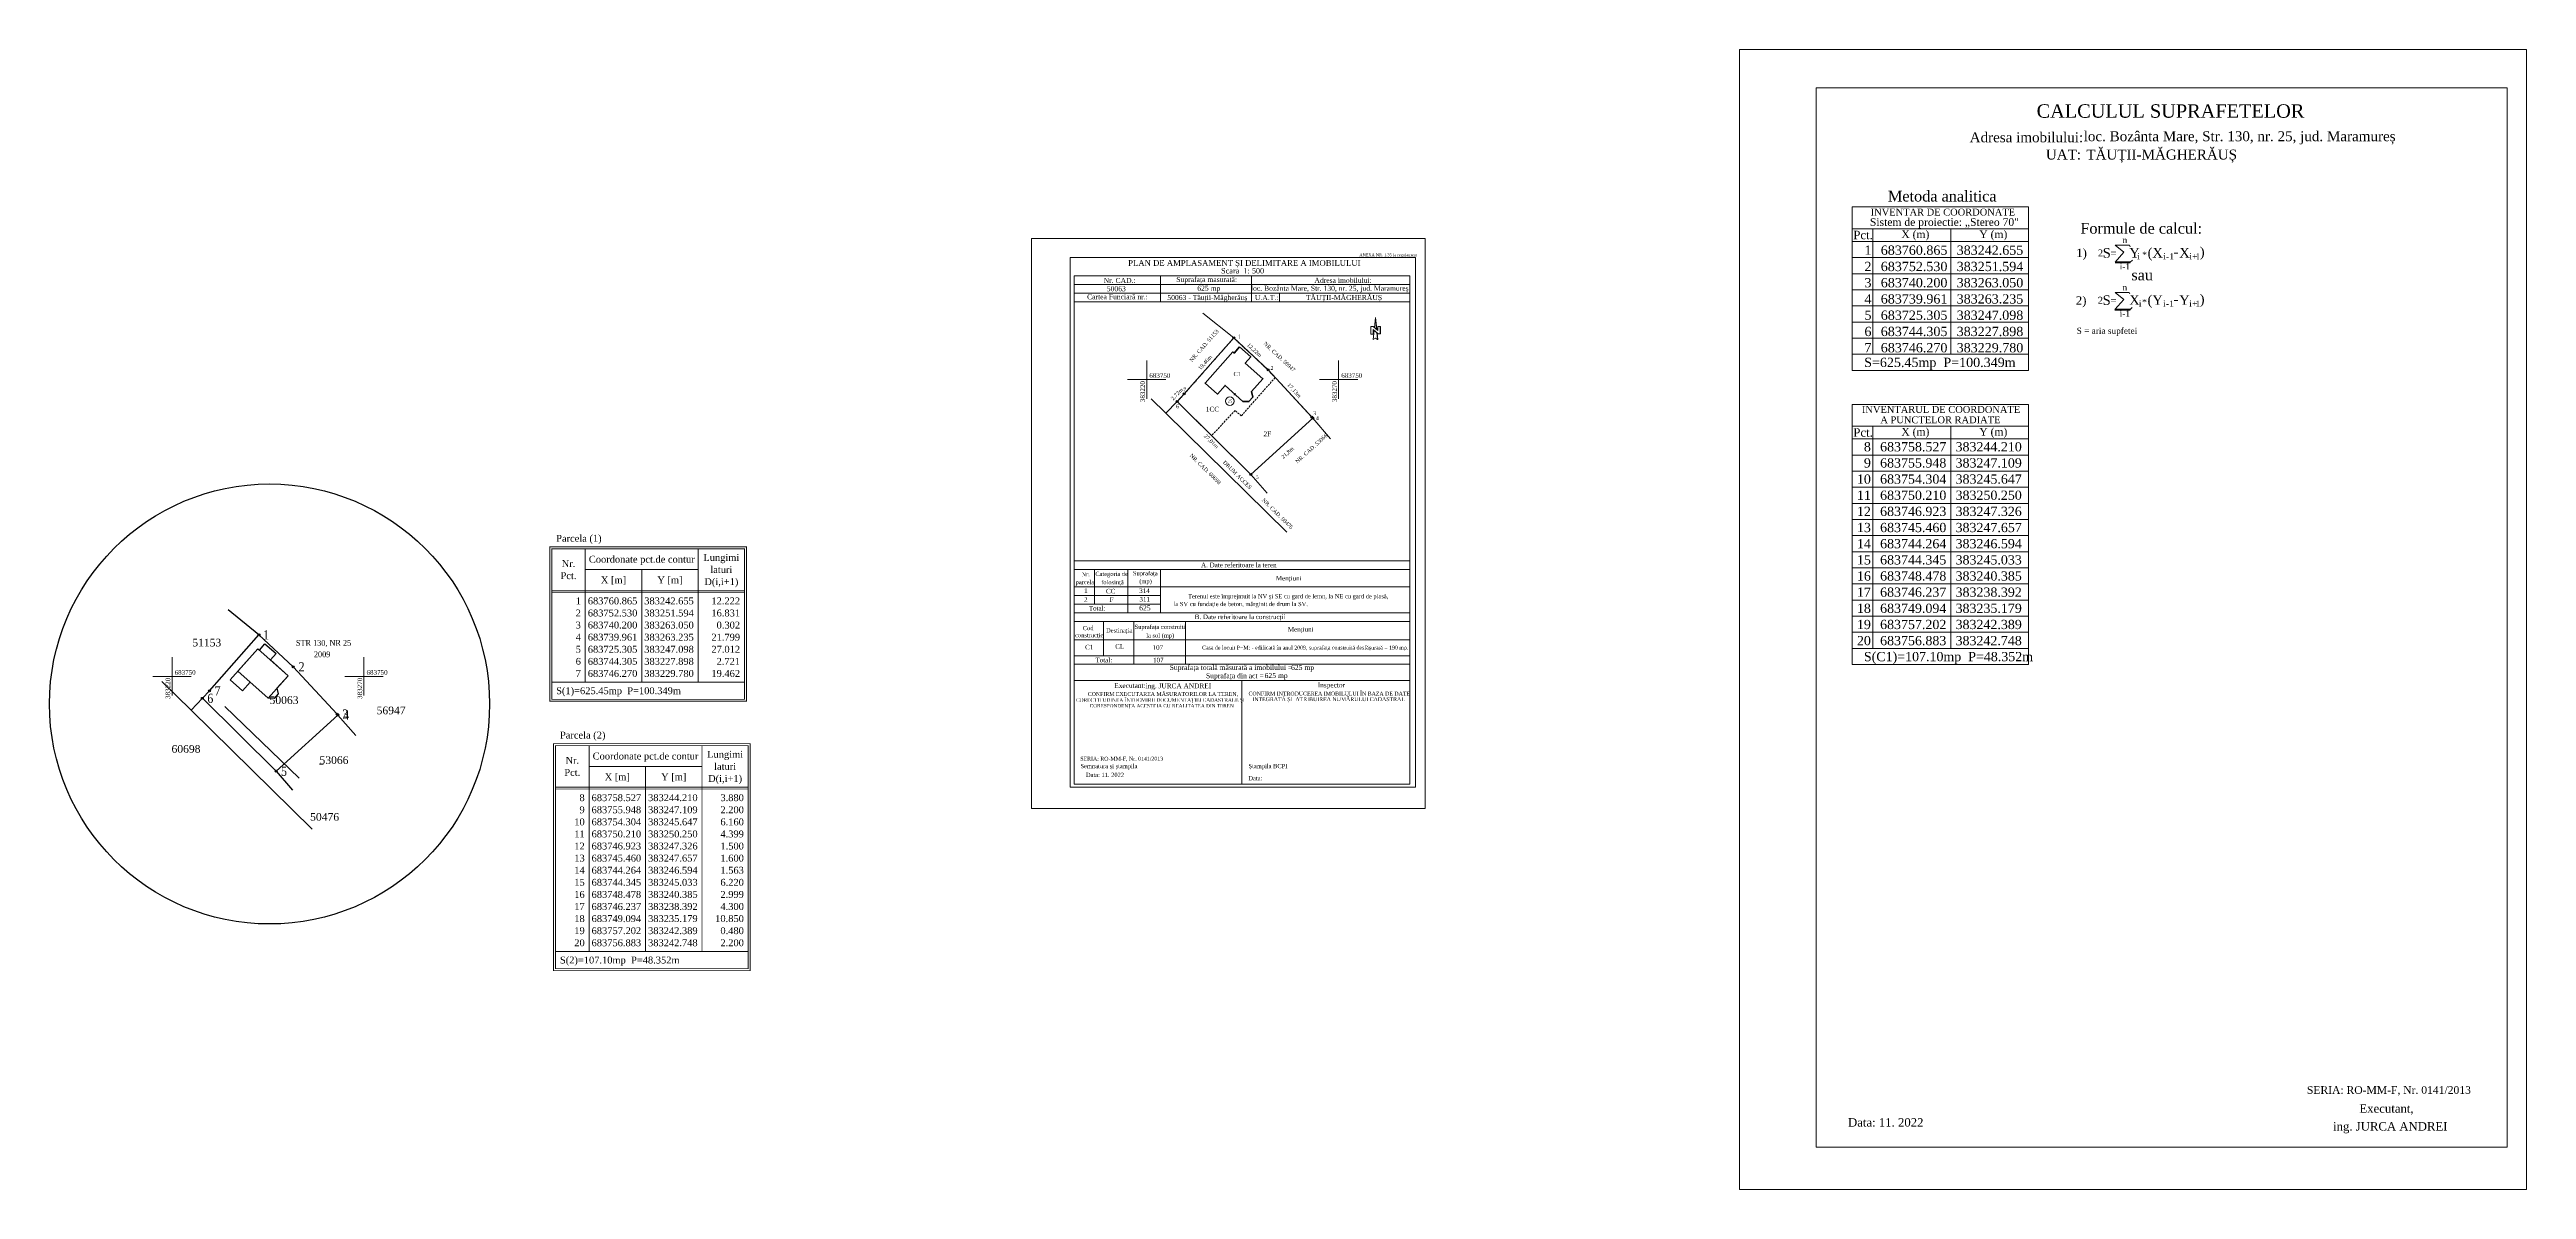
# Model space of a CAD drawing. Header units: inches. Extents: x 383188 to 383833, y 683616 to 683913.
import ezdxf
from ezdxf.enums import TextEntityAlignment as Align

# ---------------------------------------------------------------- set-up
doc = ezdxf.new("R2010")
doc.units = ezdxf.units.IN
doc.header["$MEASUREMENT"] = 0
doc.header["$PDMODE"] = 32
doc.header["$PDSIZE"] = 0.5
doc.linetypes.add('DASHED', pattern=[0.75, 0.5, -0.25])
doc.layers.add('0_pct_denumiri', color=7, linetype='Continuous')
doc.layers.add('0_pct_simboluri', color=7, linetype='Continuous')
doc.layers.add('LABEL', color=7, linetype='Continuous', true_color=0x125a95)
doc.styles.add('jurca', font='times.ttf')
doc.styles.add('TIMES_NEW_ROMAN', font='times.ttf')
doc.linetypes.add('GRDBET_DR', pattern='A,1e-09,[143,topolt.shx,S=1,R=0,X=0,Y=0],5', length=5)
doc.linetypes.add('GRDLEMN_DR', pattern='A,3,[139,topolt.shx,S=1,R=0,X=0,Y=0],3', length=6)
doc.linetypes.add('GRDPL', pattern='A,3,[138,topolt.shx,S=0.71,R=0,X=0,Y=0],6,[138,topolt.shx,S=0.71,R=180,X=0,Y=0],3', length=12)

# ---------------------------------------------------------------- blocks, each defined once
blk = doc.blocks.new('Punct')
blk.add_point((0, 0))
at = {"flags": 1}
for tag, p in [('DENPCT', (1.4, 0)), ('COTA', (1.4, -2.5)), ('COD', (1.4, -5))]:
    blk.add_attdef(tag, p, '', height=1.5, dxfattribs=at)
blk = doc.blocks.new('A$C322B1138')
at = {"color": 0, "linetype": 'Continuous', "lineweight": 9}
for points in [[(0, 297), (205.03, 297), (205.03, 0), (0, 0), (0, 297)], [(20, 287), (20, 11.06), (200, 11.06), (200, 287), (20, 287)]]:
    blk.add_lwpolyline(points, dxfattribs=at)
blk = doc.blocks.new('A$C04131F8F')
at = {"color": 0, "linetype": 'Continuous', "lineweight": 9}
blk.add_lwpolyline([(8.41, 6.48), (8.24, 6.84), (4.52, 6.84), (6.81, 5.07), (4.49, 2.46), (8.44, 2.46), (9.01, 2.94)], dxfattribs=at)
at = {"color": 0, "linetype": 'Continuous', "lineweight": 40}
blk.add_lwpolyline([(4.49, 2.46), (8.44, 2.46)], dxfattribs=at)
at = {"color": 0, "linetype": 'Continuous', "lineweight": 9, "style": 'jurca'}
for s, height, p in [('n', 1.6, (6.47, 7.41)), (')', 2.5, (26.58, 3.88)), ('2', 1.8, (0.03, 3.94)), ('S', 2.5, (1.29, 3.61)), ('=', 1.8, (3.34, 3.89)), ('i-1', 1.6, (5.73, 0.54)), ('Y', 2.5, (8.21, 3.65)), ('i', 1.6, (10.25, 3.2)), ('*', 1.6, (11.59, 3.59)), ('(X', 2.5, (12.98, 3.65)), ('i', 1.6, (17.03, 3.2)), ('-', 1.6, (17.78, 3.16)), ('1', 1.6, (18.66, 3.17)), ('-', 2.5, (19.76, 3.89)), ('X', 2.5, (21.24, 3.65)), ('i', 1.6, (23.85, 3.19)), ('+', 1.6, (24.61, 3.15)), ('1', 1.6, (25.48, 3.15))]:
    blk.add_text(s, height=height, dxfattribs=at).set_placement(p)
blk = doc.blocks.new('A$C270B60A1')
at = {"color": 0, "linetype": 'Continuous', "lineweight": 9}
blk.add_lwpolyline([(8.41, 6.47), (8.24, 6.83), (4.52, 6.83), (6.81, 5.06), (4.49, 2.45), (8.44, 2.45), (9.01, 2.93)], dxfattribs=at)
at = {"color": 0, "linetype": 'Continuous', "lineweight": 40}
blk.add_lwpolyline([(4.49, 2.45), (8.44, 2.45)], dxfattribs=at)
at = {"color": 0, "linetype": 'Continuous', "lineweight": 9, "style": 'jurca'}
for s, height, p in [('n', 1.6, (6.47, 7.4)), (')', 2.5, (26.58, 3.87)), ('2', 1.8, (0.03, 3.93)), ('S', 2.5, (1.29, 3.61)), ('=', 1.8, (3.34, 3.88)), ('i-1', 1.6, (5.73, 0.53)), ('X', 2.5, (8.21, 3.65)), ('i', 1.6, (10.73, 3.18)), ('*', 1.6, (11.59, 3.58)), ('(Y', 2.5, (12.98, 3.65)), ('i', 1.6, (17.03, 3.19)), ('-', 1.6, (17.78, 3.15)), ('1', 1.6, (18.66, 3.16)), ('-', 2.5, (19.76, 3.88)), ('Y', 2.5, (21.24, 3.65)), ('i', 1.6, (23.85, 3.18)), ('+', 1.6, (24.61, 3.14)), ('1', 1.6, (25.48, 3.15))]:
    blk.add_text(s, height=height, dxfattribs=at).set_placement(p)
blk = doc.blocks.new('A$C2E6010B3')
at = {"color": 0, "linetype": 'Continuous', "lineweight": 9}
for p, q in [((0, 6.8), (0.1, 6.9)), ((0, 2.9), (0, 6.8)), ((0, 6.8), (1.2, 6.8)), ((1.2, 2.9), (0, 2.9)), ((0.1, 6.9), (1.3, 6.9)), ((1.2, 6.8), (1.3, 6.9)), ((3.7, 4.7), (1.2, 6.8)), ((1.2, 5.2), (1.2, 2.9)), ((3.8, 3), (1.2, 5.2)), ((1.2, 2.9), (1.3, 3.1)), ((3.7, 4.9), (1.3, 6.9)), ((1.3, 5.1), (1.3, 3.1)), ((1.8, 4.7), (1.3, 0)), ((2.5, 0.7), (1.3, 0)), ((2.4, 11.3), (1.9, 6.4)), ((2.4, 11.3), (2.5, 11.5)), ((2.4, 11.3), (3, 5.5)), ((2.5, 11.5), (3.1, 5.4)), ((3.6, 0), (2.5, 0.7)), ((3.2, 3.5), (3.6, 0)), ((3.4, 3.4), (3.7, 0.1)), ((3.6, 0), (3.7, 0.1)), ((3.7, 6.8), (3.9, 6.9)), ((3.7, 4.7), (3.7, 6.8)), ((3.7, 6.8), (4.9, 6.8)), ((4.9, 3), (3.8, 3)), ((3.9, 6.9), (5.1, 6.9)), ((4.9, 6.8), (5.1, 6.9)), ((4.9, 6.8), (4.9, 3)), ((4.9, 3), (5.1, 3.1)), ((5.1, 6.9), (5.1, 3.1))]:
    blk.add_line(p, q, dxfattribs=at)

msp = doc.modelspace()

# ---------------------------------------------------------------- linework, layer by layer
at = {"color": 0, "linetype": 'Continuous', "lineweight": 9}
for p, q in [((383477.51, 683777.85), (383477.51, 683773.36)), ((383485.38, 683777.86), (383485.38, 683777.86)), ((383454.99, 683768.86), (383454.99, 683766.61)), ((383454.99, 683768.86), (383454.99, 683766.61)), ((383454.99, 683766.61), (383454.99, 683764.36)), ((383454.99, 683764.36), (383542.49, 683764.36)), ((383470.55, 683759.54), (383470.55, 683764.36)), ((383484.06, 683764.36), (383484.06, 683759.54))]:
    msp.add_line(p, q, dxfattribs=at)
for points in [[(383657.74, 683872.34), (383657.74, 683867.53)], [(383657.74, 683872.34), (383703.68, 683872.34)], [(383657.74, 683867.53), (383657.74, 683863.34), (383703.68, 683863.34)], [(383703.68, 683866.64), (383657.74, 683866.64)], [(383663.08, 683866.64), (383663.08, 683859.14), (383663.08, 683866.64), (383663.08, 683866.64)], [(383683.38, 683866.64), (383683.38, 683842.34), (383683.38, 683866.64), (383683.38, 683866.64)], [(383663.08, 683859.14), (383663.08, 683854.94), (383663.08, 683859.14), (383663.08, 683859.14)], [(383663.08, 683854.94), (383663.08, 683850.74), (383663.08, 683854.94), (383663.08, 683854.94)], [(383542.49, 683854.37), (383454.99, 683854.37), (383454.99, 683852.12), (383542.49, 683852.12)], [(383454.99, 683854.37), (383501.24, 683854.37), (383454.99, 683854.37), (383454.99, 683854.37)], [(383454.99, 683852.12), (383454.99, 683849.87), (383542.49, 683849.87)], [(383454.99, 683849.87), (383454.99, 683847.62), (383542.49, 683847.62)], [(383501.24, 683854.37), (383501.24, 683847.62)], [(383508.52, 683847.62), (383508.52, 683849.87)], [(383542.49, 683854.37), (383542.49, 683721.92)], [(383663.08, 683850.74), (383663.08, 683846.54), (383663.08, 683850.74), (383663.08, 683850.74)], [(383454.99, 683847.62), (383454.99, 683780.11), (383542.49, 683780.11)], [(383454.99, 683847.62), (383542.49, 683847.62), (383542.49, 683780.11), (383454.99, 683780.11), (383454.99, 683847.62)], [(383663.08, 683846.54), (383663.08, 683842.34), (383663.08, 683846.54), (383663.08, 683846.54)], [(383663.08, 683842.34), (383663.08, 683838.14), (383663.08, 683842.34), (383663.08, 683842.34)], [(383683.38, 683842.34), (383683.38, 683838.14), (383683.38, 683842.34), (383683.38, 683842.34)], [(383663.08, 683838.14), (383663.08, 683833.95), (383663.08, 683838.14), (383663.08, 683838.14)], [(383683.38, 683838.14), (383683.38, 683833.95), (383683.38, 683838.14), (383683.38, 683838.14)], [(383657.74, 683820.89), (383657.74, 683816.08)], [(383657.74, 683820.89), (383703.68, 683820.89)], [(383657.74, 683816.08), (383657.74, 683811.89), (383703.68, 683811.89)], [(383703.68, 683815.19), (383657.74, 683815.19)], [(383663.08, 683815.19), (383663.08, 683807.69), (383663.08, 683815.19), (383663.08, 683815.19)], [(383683.38, 683815.19), (383683.38, 683807.69), (383683.38, 683815.19), (383683.38, 683815.19)], [(383663.08, 683807.69), (383663.08, 683803.49), (383663.08, 683807.69), (383663.08, 683807.69)], [(383663.08, 683803.49), (383663.08, 683799.29), (383663.08, 683803.49), (383663.08, 683803.49)], [(383683.38, 683807.69), (383683.38, 683803.49), (383683.38, 683807.69), (383683.38, 683807.69)], [(383683.38, 683803.49), (383683.38, 683799.29), (383683.38, 683803.49), (383683.38, 683803.49)], [(383663.08, 683799.29), (383663.08, 683795.09), (383663.08, 683799.29), (383663.08, 683799.29)], [(383683.38, 683799.29), (383683.38, 683795.09), (383683.38, 683799.29), (383683.38, 683799.29)], [(383663.08, 683795.09), (383663.08, 683790.89), (383663.08, 683795.09), (383663.08, 683795.09)], [(383663.08, 683790.89), (383663.08, 683786.7), (383663.08, 683790.89), (383663.08, 683790.89)], [(383683.38, 683795.09), (383683.38, 683790.89), (383683.38, 683795.09), (383683.38, 683795.09)], [(383683.38, 683790.89), (383683.38, 683786.7), (383683.38, 683790.89), (383683.38, 683790.89)], [(383663.08, 683786.7), (383663.08, 683782.5), (383663.08, 683786.7), (383663.08, 683786.7)], [(383683.38, 683786.7), (383683.38, 683782.5), (383683.38, 683786.7), (383683.38, 683786.7)], [(383454.99, 683777.86), (383454.99, 683780.36)], [(383454.99, 683780.11), (383454.99, 683777.86), (383542.49, 683777.86)], [(383454.99, 683777.86), (383454.99, 683780.11), (383542.49, 683780.11)], [(383454.99, 683777.86), (383454.99, 683773.36), (383542.49, 683773.36)], [(383460.36, 683777.86), (383460.36, 683773.36)], [(383469.04, 683777.86), (383469.04, 683773.36)], [(383663.08, 683782.5), (383663.08, 683778.3), (383663.08, 683782.5), (383663.08, 683782.5)], [(383663.08, 683778.3), (383663.08, 683774.1), (383663.08, 683778.3), (383663.08, 683778.3)], [(383683.38, 683782.5), (383683.38, 683778.3), (383683.38, 683782.5), (383683.38, 683782.5)], [(383683.38, 683778.3), (383683.38, 683774.1), (383683.38, 683778.3), (383683.38, 683778.3)], [(383663.08, 683774.1), (383663.08, 683769.9), (383663.08, 683774.1), (383663.08, 683774.1)], [(383683.38, 683774.1), (383683.38, 683769.9), (383683.38, 683774.1), (383683.38, 683774.1)], [(383663.08, 683769.9), (383663.08, 683765.7), (383663.08, 683769.9), (383663.08, 683769.9)], [(383663.08, 683765.7), (383663.08, 683761.51), (383663.08, 683765.7), (383663.08, 683765.7)], [(383683.38, 683769.9), (383683.38, 683765.7), (383683.38, 683769.9), (383683.38, 683769.9)], [(383683.38, 683765.7), (383683.38, 683761.51), (383683.38, 683765.7), (383683.38, 683765.7)], [(383454.99, 683764.36), (383454.99, 683759.54), (383542.49, 683759.54)], [(383462.68, 683764.36), (383462.68, 683759.54)], [(383663.08, 683761.51), (383663.08, 683757.31), (383663.08, 683761.51), (383663.08, 683761.51)], [(383683.38, 683761.51), (383683.38, 683757.31), (383683.38, 683761.51), (383683.38, 683761.51)], [(383454.99, 683751.17), (383454.99, 683755.34)], [(383454.99, 683752.45), (383454.99, 683750.2)], [(383454.99, 683751.17), (383454.99, 683748.92), (383482.82, 683748.92)], [(383454.99, 683751.02), (383454.99, 683748.92), (383542.49, 683748.92)], [(383454.99, 683750.81), (383454.99, 683748.92), (383482.82, 683748.92)], [(383454.99, 683748.92), (383454.99, 683724.19)], [(383498.74, 683748.92), (383498.74, 683748.92), (383498.74, 683748.92), (383498.74, 683721.92)], [(383454.99, 683727.96), (383454.99, 683727.96), (383454.99, 683721.92)], [(383454.99, 683723.66), (383454.99, 683721.92), (383485.38, 683721.92)], [(383454.99, 683721.92), (383542.49, 683721.92)], [(383542.49, 683721.15), (383543.94, 683721.15)]]:
    msp.add_lwpolyline(points, dxfattribs=at)
at = {"color": 0, "lineweight": 9}
for points in [[(383657.74, 683863.34), (383657.74, 683859.14), (383703.68, 683859.14), (383703.68, 683872.34)], [(383657.74, 683859.14), (383657.74, 683854.94), (383703.68, 683854.94), (383703.68, 683859.14)], [(383657.74, 683854.94), (383657.74, 683850.74), (383703.68, 683850.74), (383703.68, 683854.94)], [(383477.51, 683847.62), (383477.51, 683854.37)], [(383657.74, 683850.74), (383657.74, 683846.54), (383703.68, 683846.54), (383703.68, 683850.74)], [(383496.59, 683838.2), (383488.54, 683844.67)], [(383657.74, 683846.54), (383657.74, 683842.34), (383703.68, 683842.34), (383703.68, 683846.54)], [(383657.74, 683842.34), (383657.74, 683838.14), (383703.68, 683838.14), (383703.68, 683842.34)], [(383657.74, 683838.14), (383657.74, 683833.95), (383703.68, 683833.95), (383703.68, 683838.14)], [(383473.93, 683827.34), (383478.93, 683827.34), (383473.93, 683827.34), (383468.93, 683827.34), (383473.93, 683827.34), (383473.93, 683832.34), (383473.93, 683827.34), (383473.93, 683822.34)], [(383523.93, 683827.34), (383528.93, 683827.34), (383523.93, 683827.34), (383518.93, 683827.34), (383523.93, 683827.34), (383523.93, 683832.34), (383523.93, 683827.34), (383523.93, 683822.34)], [(383657.74, 683833.95), (383657.74, 683829.75), (383703.68, 683829.75), (383703.68, 683833.95)], [(383478.91, 683818.6), (383475.09, 683822.31)], [(383481.83, 683821.64), (383478.92, 683818.6), (383510.41, 683787.58)], [(383517.17, 683817.3), (383521.8, 683811.95)], [(383657.74, 683811.89), (383657.74, 683807.69), (383703.68, 683807.69), (383703.68, 683820.89)], [(383657.74, 683807.69), (383657.74, 683803.49), (383703.68, 683803.49), (383703.68, 683807.69)], [(383657.74, 683803.49), (383657.74, 683799.29), (383703.68, 683799.29), (383703.68, 683803.49)], [(383501.03, 683802.64), (383505.33, 683797.72)], [(383657.74, 683799.29), (383657.74, 683795.09), (383703.68, 683795.09), (383703.68, 683799.29)], [(383657.74, 683795.09), (383657.74, 683790.89), (383703.68, 683790.89), (383703.68, 683795.09)], [(383657.74, 683790.89), (383657.74, 683786.7), (383703.68, 683786.7), (383703.68, 683790.89)], [(383657.74, 683786.7), (383657.74, 683782.5), (383703.68, 683782.5), (383703.68, 683786.7)], [(383657.74, 683782.5), (383657.74, 683778.3), (383703.68, 683778.3), (383703.68, 683782.5)], [(383657.74, 683778.3), (383657.74, 683774.1), (383703.68, 683774.1), (383703.68, 683778.3)], [(383454.99, 683768.86), (383454.99, 683773.36)], [(383454.99, 683773.36), (383454.99, 683771.11), (383477.51, 683771.11), (383477.51, 683773.36)], [(383454.99, 683771.11), (383454.99, 683768.86), (383477.51, 683768.86), (383477.51, 683771.11)], [(383460.36, 683773.36), (383460.36, 683771.11)], [(383460.36, 683771.11), (383460.36, 683768.86)], [(383469.04, 683773.36), (383469.04, 683771.11)], [(383469.04, 683771.11), (383469.04, 683768.86)], [(383657.74, 683774.1), (383657.74, 683769.9), (383703.68, 683769.9), (383703.68, 683774.1)], [(383454.99, 683768.86), (383454.99, 683766.61), (383542.49, 683766.61), (383542.49, 683766.61)], [(383469.04, 683768.86), (383469.04, 683766.61)], [(383477.51, 683768.86), (383477.51, 683766.61)], [(383657.74, 683769.9), (383657.74, 683765.7), (383703.68, 683765.7), (383703.68, 683769.9)], [(383657.74, 683765.7), (383657.74, 683761.51), (383703.68, 683761.51), (383703.68, 683765.7)], [(383454.99, 683755.34), (383454.99, 683759.54)], [(383462.68, 683759.54), (383462.68, 683757.44)], [(383470.55, 683759.54), (383470.55, 683757.44)], [(383484.06, 683759.54), (383484.06, 683757.44)], [(383657.74, 683761.51), (383657.74, 683757.31), (383703.68, 683757.31), (383703.68, 683761.51)], [(383454.99, 683757.44), (383454.99, 683755.34), (383542.49, 683755.34), (383542.49, 683757.44)], [(383454.99, 683755.34), (383454.99, 683753.24), (383542.49, 683753.24), (383542.49, 683755.34)], [(383462.68, 683757.44), (383462.68, 683755.34)], [(383470.55, 683757.44), (383470.55, 683755.34)], [(383470.55, 683755.34), (383470.55, 683753.24)], [(383484.06, 683757.44), (383484.06, 683755.34)], [(383484.06, 683755.34), (383484.06, 683753.24)], [(383657.74, 683757.31), (383657.74, 683753.11), (383703.68, 683753.11), (383703.68, 683757.31)]]:
    msp.add_lwpolyline(points, dxfattribs=at)
at = {"color": 0, "lineweight": 25}
msp.add_lwpolyline([(383496.59, 683838.2), (383505.53, 683829.87), (383516.98, 683817.54), (383517.17, 683817.3), (383501.03, 683802.64), (383481.83, 683821.64), (383483.71, 683823.61)], close=True, dxfattribs=at)
at = {"color": 0, "linetype": 'DASHED', "lineweight": 9}
msp.add_lwpolyline([(383496.59, 683838.2), (383505.53, 683829.87), (383507.38, 683827.87), (383498.55, 683817.89), (383496.95, 683819.31), (383490.82, 683812.75), (383481.83, 683821.64), (383483.71, 683823.61)], close=True, dxfattribs=at)
at = {"linetype": 'GRDLEMN_DR', "lineweight": 9, "ltscale": 0.5}
for points in [[(383496.59, 683838.2), (383483.71, 683823.61), (383481.83, 683821.64)], [(383501.03, 683802.64), (383517.17, 683817.3)]]:
    msp.add_lwpolyline(points, dxfattribs=at)
at = {"color": 0, "lineweight": 35}
msp.add_lwpolyline([(383498.14, 683835.86), (383501.04, 683833.29), (383499.58, 683831.64), (383504.18, 683827.55), (383501.26, 683824.26), (383501.59, 683822.8), (383500.53, 683821.6), (383498.97, 683821.68), (383494.32, 683825.82), (383492.33, 683823.57), (383489.11, 683826.43), (383496.32, 683834.54), (383496.68, 683834.22)], close=True, dxfattribs=at)
at = {"color": 0, "linetype": 'GRDPL', "lineweight": 9, "ltscale": 0.4}
msp.add_lwpolyline([(383496.59, 683838.2), (383505.53, 683829.87), (383517.17, 683817.3)], dxfattribs=at)
at = {"linetype": 'GRDBET_DR', "lineweight": 9, "ltscale": 0.4}
msp.add_lwpolyline([(383501.03, 683802.64), (383490.82, 683812.75)], dxfattribs=at)
at = {"const_width": 0.23}
for points in [[(383318.42, 683783.75), (383369.64, 683783.75), (383369.64, 683743.54), (383318.42, 683743.54)], [(383318.93, 683783.25), (383369.13, 683783.25), (383369.13, 683744.04), (383318.93, 683744.04)], [(383319.41, 683732.48), (383370.62, 683732.48), (383370.62, 683673.36), (383319.41, 683673.36)], [(383319.92, 683731.97), (383370.12, 683731.97), (383370.12, 683673.87), (383319.92, 683673.87)]]:
    msp.add_lwpolyline(points, close=True, dxfattribs=at)
for points in [[(383327.66, 683783.25), (383327.66, 683748.54)], [(383327.66, 683777.85), (383357.08, 683777.85)], [(383342.37, 683777.85), (383342.37, 683748.54)], [(383357.08, 683783.25), (383357.08, 683748.54)], [(383318.93, 683772.45), (383369.13, 683772.45)], [(383318.93, 683771.94), (383369.13, 683771.94)], [(383318.93, 683748.54), (383369.13, 683748.54)], [(383328.65, 683731.97), (383328.65, 683678.37)], [(383328.65, 683726.57), (383358.07, 683726.57)], [(383343.36, 683726.57), (383343.36, 683678.37)], [(383358.07, 683731.97), (383358.07, 683678.37)], [(383319.92, 683721.17), (383370.12, 683721.17)], [(383319.92, 683720.67), (383370.12, 683720.67)], [(383319.92, 683678.37), (383370.12, 683678.37)]]:
    msp.add_lwpolyline(points, dxfattribs=at)
at = {"color": 1, "lineweight": 30}
for points in [[(383242.66, 683760.86), (383234.61, 683767.33)], [(383224.98, 683741.26), (383217.34, 683748.68)], [(383227.9, 683744.31), (383224.98, 683741.26), (383256.47, 683710.24)], [(383263.23, 683739.96), (383267.87, 683734.61)], [(383247.1, 683725.3), (383251.39, 683720.38)]]:
    msp.add_lwpolyline(points, dxfattribs=at)
at = {"color": 1}
for points in [[(383242.66, 683760.86), (383251.59, 683752.53), (383263.05, 683740.2), (383263.23, 683739.96), (383247.1, 683725.3), (383227.9, 683744.31), (383229.78, 683746.27)], [(383244.21, 683758.53), (383247.11, 683755.95), (383245.65, 683754.3), (383250.25, 683750.21), (383247.33, 683746.92), (383247.66, 683745.46), (383246.59, 683744.26), (383245.03, 683744.34), (383240.39, 683748.48), (383238.39, 683746.24), (383235.18, 683749.09), (383242.39, 683757.2), (383242.75, 683756.88)]]:
    msp.add_lwpolyline(points, close=True, dxfattribs=at)
at = {"lineweight": 9}
for points in [[(383220, 683750), (383225, 683750), (383220, 683750), (383215, 683750), (383220, 683750), (383220, 683755), (383220, 683750), (383220, 683745)], [(383270, 683750), (383275, 683750), (383270, 683750), (383265, 683750), (383270, 683750), (383270, 683755), (383270, 683750), (383270, 683745)]]:
    msp.add_lwpolyline(points, dxfattribs=at)
at = {"color": 5, "lineweight": 30}
msp.add_lwpolyline([(383242.39, 683757.2), (383250.25, 683750.21), (383245.03, 683744.34), (383237.17, 683751.34)], close=True, dxfattribs=at)
for points in [[(383233.72, 683742.21), (383253.15, 683723.47)], [(383258.42, 683727.21), (383259.42, 683727.19)]]:
    msp.add_lwpolyline(points, dxfattribs=at)
at = {"color": 0, "linetype": 'Continuous', "lineweight": 9}
msp.add_circle((383495.58, 683821.73), 1.09, dxfattribs=at)
at = {"color": 1, "lineweight": 30}
msp.add_circle((383245.41, 683742.83), 57.32, dxfattribs=at)
at = {"color": 0, "linetype": 'Continuous', "lineweight": 9}
msp.add_spline([(383496.73, 683823.25), (383496.71, 683823.43), (383496.94, 683823.52), (383496.98, 683823.79)], degree=3, dxfattribs=at)

# ---------------------------------------------------------------- block references
for name, p in [('A$C322B1138', (383628.34, 683616.34)), ('A$C04131F8F', (383721.69, 683855.5))]:
    msp.add_blockref(name, p, dxfattribs=at)
at = {"color": 0, "linetype": 'Continuous', "lineweight": 9, "xscale": 0.5, "yscale": 0.5, "zscale": 0.5}
for name, p in [('A$C322B1138', (383443.94, 683715.62)), ('A$C2E6010B3', (383532.29, 683837.76))]:
    msp.add_blockref(name, p, dxfattribs=at)
at = {"color": 0, "lineweight": 9}
msp.add_blockref('A$C270B60A1', (383721.67, 683843.19), dxfattribs=at)
at = {"layer": '0_pct_simboluri', "color": 0, "lineweight": 9}
for p in [(383496.59, 683838.2), (383505.53, 683829.87), (383483.71, 683823.61), (383481.83, 683821.64), (383516.98, 683817.54), (383517.17, 683817.3), (383501.03, 683802.64)]:
    msp.add_blockref('Punct', p, dxfattribs=at)
at = {"layer": '0_pct_simboluri'}
for p in [(383242.66, 683760.86), (383251.59, 683752.53), (383229.78, 683746.27), (383227.9, 683744.31), (383263.05, 683740.2), (383263.23, 683739.96), (383247.1, 683725.3)]:
    msp.add_blockref('Punct', p, dxfattribs=at)

# ---------------------------------------------------------------- texts
at = {"color": 0, "linetype": 'Continuous', "lineweight": 9, "style": 'jurca'}
for s, height, p in [('CALCULUL SUPRAFETELOR', 3.5, (383705.76, 683895.58)), ('Adresa imobilului:', 2.6, (383688.32, 683889.18)), ('UAT: ', 2.6, (383708.17, 683884.69)), ('Metoda analitica', 2.8, (383667.02, 683873.75)), ('Sistem de proiectie: „Stereo 70"', 2, (383662.33, 683867.4)), ('INVENTAR DE COORDONATE', 1.8, (383662.54, 683870.09)), ('Formule de calcul:', 2.8, (383717.16, 683865.37)), ('Pct. ', 2.2, (383658.01, 683863.93)), ('X (m)', 2, (383670.52, 683864.22)), ('Y (m)', 2, (383690.83, 683864.22)), ('1)', 2.2, (383716.09, 683859.25)), ('PLAN DE AMPLASAMENT ȘI DELIMITARE A IMOBILULUI', 1.5, (383469.09, 683856.98)), ('Scara  1: 500', 1.4, (383493.3, 683855)), ('ANEXA NR. 1.35 la regulament', 0.75, (383529.32, 683859.49)), ('sau', 2.8, (383730.45, 683853.21)), ('Cartea Funciară nr.:', 1.3, (383458.38, 683848.27)), ('Nr. CAD.:', 1.3, (383462.71, 683852.54)), ('Suprafața masurată:', 1.3, (383481.63, 683852.78)), ('U.A.T.:', 1.3, (383502.11, 683848.07)), (' Adresa imobilului:', 1.3, (383517.11, 683852.56)), ('2)', 2.2, (383715.97, 683846.87)), ('S = aria supfetei', 1.6, (383716.19, 683839.27)), ('C1', 1.1, (383496.54, 683828.26)), ('683750', 1.2, (383474.6, 683827.81)), ('683750', 1.2, (383524.6, 683827.81)), ('1CC', 1.25, (383489.32, 683819.02)), ('25', 0.8, (383495.01, 683821.33)), ('INVENTARUL DE COORDONATE', 1.8, (383660.25, 683818.67)), ('A PUNCTELOR RADIATE', 1.8, (383665.06, 683815.97)), ('2F', 1.25, (383504.35, 683812.58)), ('Pct. ', 2.2, (383658.01, 683812.48)), ('X (m)', 2, (383670.52, 683812.77)), ('Y (m)', 2, (383690.83, 683812.77)), ('Suprafața', 1.1, (383470.34, 683776.32)), ('A. Date referitoare la teren', 1.2, (383488.08, 683778.45)), ('parcela', 1.1, (383455.39, 683774.05)), ('Nr.', 1.1, (383456.92, 683776.07)), ('1', 1.2, (383457.63, 683771.75)), ('Categoria de ', 1.1, (383460.52, 683776.18)), ('Categoria de ', 1.1, (383460.52, 683776.18)), ('folosință', 1.1, (383462.06, 683773.98)), ('CC', 1.2, (383463.31, 683771.63)), ('(mp)', 1.1, (383471.99, 683774.27)), ('314', 1.2, (383471.98, 683771.74)), ('Terenul este împrejmuit la NV și SE cu gard de lemn, la NE cu gard de plasă,  ', 1.1, (383484.7, 683770.36)), ('Mențiuni', 1.2, (383507.56, 683775.01)), ('2', 1.2, (383457.6, 683769.46)), ('Total:', 1.2, (383458.83, 683767.17)), ('F', 1.2, (383464.24, 683769.43)), ('311', 1.2, (383472.03, 683769.52)), ('la SV cu fundație de beton, mărginit de drum la SV.', 1.1, (383480.93, 683768.33)), ('B. Date referitoare la construcții', 1.2, (383486.42, 683764.94)), ('construcție', 1.1, (383455.26, 683760.22)), ('Cod', 1.1, (383457.27, 683762.06)), ('C1', 1.2, (383457.87, 683757.05)), ('Destinația', 1.1, (383463.35, 683761.44)), ('CL', 1.2, (383465.72, 683757.23)), ('Suprafața construită', 1.1, (383470.77, 683762.37)), ('la sol (mp)', 1.1, (383473.81, 683760.14)), ('107', 1.2, (383475.45, 683756.95)), ('Mențiuni', 1.2, (383510.68, 683761.66)), ('683750', 1.2, (383220.67, 683750.47)), ('683750', 1.2, (383270.67, 683750.47)), ('Total:', 1.2, (383460.57, 683753.68)), ('107', 1.2, (383475.57, 683753.67)), ('Suprafața totală măsurată a imobilului = ', 1.3, (383479.9, 683751.69)), ('Casa de locuit P+M: - edificată în anul 2009, suprafața construită desfășurată = 190 mp.', 1, (383488.35, 683757.02)), ('625 mp', 1.3, (383511.53, 683751.7)), ('CONFIRM EXECUTAREA MĂSURATORILOR LA TEREN, ', 1, (383458.56, 683744.93)), ('Executant:', 1.25, (383465.48, 683747.02)), ('ing. JURCA ANDREI', 1.25, (383473.61, 683746.93)), ('Suprafața din act =', 1.3, (383489.36, 683749.54)), ('CONFIRM INTRODUCEREA IMOBILULUI ÎN BAZA DE DATE ', 1, (383500.45, 683745.04)), ('625 mp', 1.3, (383504.64, 683749.6)), ('Inspector', 1.25, (383518.47, 683747.14)), ('CORECTITUDINEA ÎNTOCMIRII DOCUMENTAȚIEI CADASTRALE ȘI', 0.925, (383455.5, 683743.41)), ('CORESPONDENȚA ACESTEIA CU REALITATEA DIN TEREN', 0.9, (383459.08, 683741.93)), ('INTEGRATĂ ȘI  ATRIBUIREA NUMĂRULUI CADASTRAL', 1, (383501.43, 683743.58)), ('SERIA: RO-MM-F, Nr. 0141/2013', 1, (383456.62, 683728.08)), ('Semnatura și ștampila', 1.1, (383456.67, 683726.11)), ('Ștampila BCPI', 1.1, (383500.45, 683726.11)), ('Data: 11. 2022', 1.1, (383458.09, 683723.81)), ('Data: ', 1.1, (383500.41, 683722.94)), ('SERIA: RO-MM-F, Nr. 0141/2013', 2, (383776.18, 683641.26)), ('Executant,', 2.2, (383789.85, 683636.34)), ('Data: 11. 2022', 2.2, (383656.63, 683632.73)), ('ing. JURCA ANDREI', 2.2, (383782.99, 683631.69))]:
    msp.add_text(s, height=height, dxfattribs=at).set_placement(p)
for s, height, p in [('loc. Bozânta Mare, Str. 130, nr. 25, jud. Maramureș', 2.6, (383758.65, 683889.46)), ('TĂUȚII-MĂGHERĂUȘ', 2.6, (383738.34, 683884.68)), ('50063', 1.3, (383466, 683850.37)), ('50063 - Tăuții-Măgherăuș', 1.3, (383489.72, 683848.09)), ('625 mp', 1.3, (383490.1, 683850.51)), ('loc. Bozânta Mare, Str. 130, nr. 25, jud. Maramureș', 1.3, (383521.61, 683850.49)), ('TĂUȚII-MĂGHERĂUȘ', 1.3, (383525.32, 683848.08)), ('625', 1.3, (383473.44, 683767.2))]:
    msp.add_text(s, height=height, dxfattribs=at).set_placement(p, align=Align.CENTER)
at = {"style": 'TIMES_NEW_ROMAN'}
for s, height, p in [('1', 2.42, (383662.74, 683859.86)), ('683760.865', 2.419, (383682.52, 683859.86)), ('383242.655', 2.419, (383702.29, 683859.86)), ('2', 2.42, (383662.74, 683855.62)), ('683752.530', 2.419, (383682.52, 683855.62)), ('383251.594', 2.419, (383702.29, 683855.62)), ('4', 2.42, (383662.74, 683847.16)), ('3', 2.42, (383662.74, 683851.39)), ('683740.200', 2.419, (383682.52, 683851.39)), ('683739.961', 2.419, (383682.52, 683847.16)), ('383263.050', 2.419, (383702.29, 683851.39)), ('383263.235', 2.419, (383702.29, 683847.16)), ('5', 2.42, (383662.74, 683842.92)), ('683725.305', 2.419, (383682.52, 683842.92)), ('383247.098', 2.419, (383702.29, 683842.92)), ('6', 2.42, (383662.74, 683838.69)), ('7', 2.42, (383662.74, 683834.45)), ('683744.305', 2.419, (383682.52, 683838.69)), ('683746.270', 2.419, (383682.52, 683834.45)), ('383227.898', 2.419, (383702.29, 683838.69)), ('383229.780', 2.419, (383702.29, 683834.45)), ('8', 2.41, (383662.58, 683808.65)), ('683758.527', 2.405, (383682.24, 683808.65)), ('383244.210', 2.405, (383701.9, 683808.65)), ('9', 2.41, (383662.58, 683804.44)), ('683755.948', 2.405, (383682.24, 683804.44)), ('383247.109', 2.405, (383701.9, 683804.44)), ('10', 2.405, (383662.58, 683800.23)), ('11', 2.405, (383662.58, 683796.02)), ('683754.304', 2.405, (383682.24, 683800.23)), ('683750.210', 2.405, (383682.24, 683796.02)), ('383245.647', 2.405, (383701.9, 683800.23)), ('383250.250', 2.405, (383701.9, 683796.02)), ('12', 2.405, (383662.58, 683791.82)), ('683746.923', 2.405, (383682.24, 683791.82)), ('383247.326', 2.405, (383701.9, 683791.82)), ('13', 2.405, (383662.58, 683787.61)), ('14', 2.405, (383662.58, 683783.4)), ('683745.460', 2.405, (383682.24, 683787.61)), ('683744.264', 2.405, (383682.24, 683783.4)), ('383247.657', 2.405, (383701.9, 683787.61)), ('383246.594', 2.405, (383701.9, 683783.4)), ('15', 2.405, (383662.58, 683779.19)), ('683744.345', 2.405, (383682.24, 683779.19)), ('383245.033', 2.405, (383701.9, 683779.19)), ('16', 2.405, (383662.58, 683774.98)), ('17', 2.405, (383662.58, 683770.77)), ('683748.478', 2.405, (383682.24, 683774.98)), ('683746.237', 2.405, (383682.24, 683770.77)), ('383240.385', 2.405, (383701.9, 683774.98)), ('383238.392', 2.405, (383701.9, 683770.77)), ('2', 1.8, (383326.52, 683765.64)), ('1', 1.8, (383326.52, 683768.79)), ('683760.865', 1.8, (383341.23, 683768.79)), ('683752.530', 1.8, (383341.23, 683765.64)), ('383242.655', 1.8, (383355.94, 683768.79)), ('383251.594', 1.8, (383355.94, 683765.64)), ('12.222', 1.8, (383367.99, 683768.79)), ('16.831', 1.8, (383367.99, 683765.64)), ('18', 2.405, (383662.58, 683766.56)), ('19', 2.405, (383662.58, 683762.35)), ('683749.094', 2.405, (383682.24, 683766.56)), ('683757.202', 2.405, (383682.24, 683762.35)), ('383235.179', 2.405, (383701.9, 683766.56)), ('383242.389', 2.405, (383701.9, 683762.35)), ('4', 1.8, (383326.52, 683759.34)), ('3', 1.8, (383326.52, 683762.49)), ('683740.200', 1.8, (383341.23, 683762.49)), ('683739.961', 1.8, (383341.23, 683759.34)), ('383263.050', 1.8, (383355.94, 683762.49)), ('383263.235', 1.8, (383355.94, 683759.34)), ('21.799', 1.8, (383367.99, 683759.34)), ('0.302', 1.8, (383367.99, 683762.49)), ('20', 2.405, (383662.58, 683758.14)), ('683756.883', 2.405, (383682.24, 683758.14)), ('383242.748', 2.405, (383701.9, 683758.14)), ('6', 1.8, (383326.52, 683753.04)), ('5', 1.8, (383326.52, 683756.19)), ('7', 1.8, (383326.52, 683749.89)), ('683725.305', 1.8, (383341.23, 683756.19)), ('683744.305', 1.8, (383341.23, 683753.04)), ('683746.270', 1.8, (383341.23, 683749.89)), ('383247.098', 1.8, (383355.94, 683756.19)), ('383227.898', 1.8, (383355.94, 683753.04)), ('383229.780', 1.8, (383355.94, 683749.89)), ('27.012', 1.8, (383367.99, 683756.19)), ('19.462', 1.8, (383367.99, 683749.89)), ('2.721', 1.8, (383367.99, 683753.04)), ('10', 1.8, (383327.51, 683711.22)), ('9', 1.8, (383327.51, 683714.37)), ('8', 1.8, (383327.51, 683717.52)), ('683758.527', 1.8, (383342.22, 683717.52)), ('683755.948', 1.8, (383342.22, 683714.37)), ('683754.304', 1.8, (383342.22, 683711.22)), ('383244.210', 1.8, (383356.93, 683717.52)), ('383247.109', 1.8, (383356.93, 683714.37)), ('383245.647', 1.8, (383356.93, 683711.22)), ('2.200', 1.8, (383368.98, 683714.37)), ('6.160', 1.8, (383368.98, 683711.22)), ('3.880', 1.8, (383368.98, 683717.52)), ('11', 1.8, (383327.51, 683708.07)), ('12', 1.8, (383327.51, 683704.92)), ('683750.210', 1.8, (383342.22, 683708.07)), ('683746.923', 1.8, (383342.22, 683704.92)), ('383250.250', 1.8, (383356.93, 683708.07)), ('383247.326', 1.8, (383356.93, 683704.92)), ('4.399', 1.8, (383368.98, 683708.07)), ('1.500', 1.8, (383368.98, 683704.92)), ('13', 1.8, (383327.51, 683701.77)), ('14', 1.8, (383327.51, 683698.62)), ('683745.460', 1.8, (383342.22, 683701.77)), ('683744.264', 1.8, (383342.22, 683698.62)), ('383247.657', 1.8, (383356.93, 683701.77)), ('383246.594', 1.8, (383356.93, 683698.62)), ('1.600', 1.8, (383368.98, 683701.77)), ('1.563', 1.8, (383368.98, 683698.62)), ('15', 1.8, (383327.51, 683695.47)), ('16', 1.8, (383327.51, 683692.32)), ('683744.345', 1.8, (383342.22, 683695.47)), ('683748.478', 1.8, (383342.22, 683692.32)), ('383245.033', 1.8, (383356.93, 683695.47)), ('383240.385', 1.8, (383356.93, 683692.32)), ('6.220', 1.8, (383368.98, 683695.47)), ('2.999', 1.8, (383368.98, 683692.32)), ('17', 1.8, (383327.51, 683689.17)), ('18', 1.8, (383327.51, 683686.02)), ('683746.237', 1.8, (383342.22, 683689.17)), ('683749.094', 1.8, (383342.22, 683686.02)), ('383238.392', 1.8, (383356.93, 683689.17)), ('383235.179', 1.8, (383356.93, 683686.02)), ('10.850', 1.8, (383368.98, 683686.02)), ('4.300', 1.8, (383368.98, 683689.17)), ('20', 1.8, (383327.51, 683679.72)), ('19', 1.8, (383327.51, 683682.87)), ('683757.202', 1.8, (383342.22, 683682.87)), ('683756.883', 1.8, (383342.22, 683679.72)), ('383242.389', 1.8, (383356.93, 683682.87)), ('383242.748', 1.8, (383356.93, 683679.72)), ('0.480', 1.8, (383368.98, 683682.87)), ('2.200', 1.8, (383368.98, 683679.72))]:
    msp.add_text(s, height=height, dxfattribs=at).set_placement(p, align=Align.RIGHT)
for s, height, p in [('S=625.45mp  P=100.349m', 2.4195, (383660.84, 683830.63)), ('Parcela (1)', 1.8, (383320.07, 683785.1)), ('S(C1)=107.10mp  P=48.352m', 2.4053, (383660.77, 683753.98)), ('S(1)=625.45mp  P=100.349m', 1.8, (383320.07, 683745.39)), ('Parcela (2)', 1.8, (383321.06, 683733.83)), ('S(2)=107.10mp  P=48.352m', 1.8, (383321.06, 683675.22))]:
    msp.add_text(s, height=height, dxfattribs=at).set_placement(p)
at = {"color": 0, "linetype": 'Continuous', "lineweight": 9, "style": 'jurca'}
for s, p in [('383220', (383473.46, 683821.48)), ('383270', (383523.46, 683821.48)), ('383220', (383219.53, 683744.15)), ('383270', (383269.53, 683744.15))]:
    msp.add_text(s, height=1.2, rotation=90, dxfattribs=at).set_placement(p)
at = {"style": 'TIMES_NEW_ROMAN'}
for s, p in [('Nr.', (383323.29, 683779.42)), ('Coordonate pct.de contur', (383342.37, 683780.55)), ('Lungimi', (383363.11, 683781)), ('laturi', (383363.11, 683777.85)), ('Pct.', (383323.29, 683776.27)), ('X [m]', (383335.01, 683775.15)), ('Y [m]', (383349.72, 683775.15)), ('D(i,i+1)', (383363.11, 683774.7)), ('Pct.', (383324.28, 683725)), ('Nr.', (383324.28, 683728.15)), ('Coordonate pct.de contur', (383343.36, 683729.27)), ('Lungimi', (383364.09, 683729.72)), ('laturi', (383364.09, 683726.57)), ('X [m]', (383336, 683723.87)), ('Y [m]', (383350.71, 683723.87)), ('D(i,i+1)', (383364.09, 683723.42))]:
    msp.add_text(s, height=1.8, dxfattribs=at).set_placement(p, align=Align.MIDDLE_CENTER)
at = {"color": 0, "lineweight": 9, "char_height": 1, "attachment_point": 5, "style": 'jurca'}
for s, insert, rotation in [('12,22m', (383501.91, 683834.95), 317.00258), ('19,46m', (383489.22, 683831.73), 48.58283), ('2,72m', (383481.87, 683823.49), 46.23598), ('17,13m', (383512.28, 683824.44), 312.80485), ('27,01m', (383490.66, 683811.21), 315.29998), ('21,8m', (383510.68, 683808.23), 42.24646)]:
    msp.add_mtext(s, dxfattribs=dict(at, insert=insert, rotation=rotation))
at = {"layer": '0_pct_denumiri', "color": 0, "lineweight": 9, "style": 'jurca'}
for s, p in [('1', (383497.69, 683838.09)), ('2', (383506.18, 683829.87)), ('7', (383483.44, 683824.23)), ('6', (383481.59, 683819.89)), ('3', (383517.3, 683818.1)), ('4', (383518, 683816.79)), ('5', (383502.33, 683801.44))]:
    msp.add_text(s, height=1, dxfattribs=at).set_placement(p)
at = {"layer": '0_pct_denumiri', "style": 'TIMES_NEW_ROMAN', "width": 0.85}
for s, height, p in [('1', 2.4, (383243.75, 683759.66)), ('STR 130, NR 25', 1.5, (383252.28, 683758)), ('2', 2.4, (383252.98, 683751.33)), ('2009', 1.5, (383256.96, 683755.02)), ('6', 2.4, (383229.21, 683743.1)), ('7', 2.4, (383231.11, 683745.07)), ('3', 2.4, (383264.37, 683739)), ('4', 2.4, (383264.64, 683738.76)), ('5', 2.4, (383248.4, 683724.1))]:
    msp.add_text(s, height=height, dxfattribs=at).set_placement(p)
at = {"layer": 'LABEL', "color": 0, "lineweight": 9, "style": 'jurca'}
for s, rotation, p in [('NR. CAD. 51153', 48.58281, (383485.7, 683831.86)), ('NR. CAD. 56947', 317.00259, (383504.25, 683836.59)), ('NR. CAD. 53066', 42.24645, (383513.2, 683805.45)), ('NR. CAD. 60698', 315.29997, (383485.04, 683807.46)), ('DRUM ACCES', 315.29997, (383493.68, 683805.66)), ('NR. CAD. 50476', 315.29997, (383503.85, 683795.82))]:
    msp.add_text(s, height=1, rotation=rotation, dxfattribs=at).set_placement(p)
at = {"layer": 'LABEL', "lineweight": 30, "style": 'TIMES_NEW_ROMAN'}
for s, p in [('51153', (383225.28, 683757.83)), ('50063', (383245.41, 683742.83)), ('56947', (383273.3, 683740.16)), ('60698', (383219.87, 683730.12)), ('53066', (383258.42, 683727.21)), ('50476', (383255.98, 683712.41))]:
    msp.add_text(s, height=2, dxfattribs=at).set_placement(p)

doc.saveas('drawing.dxf')
